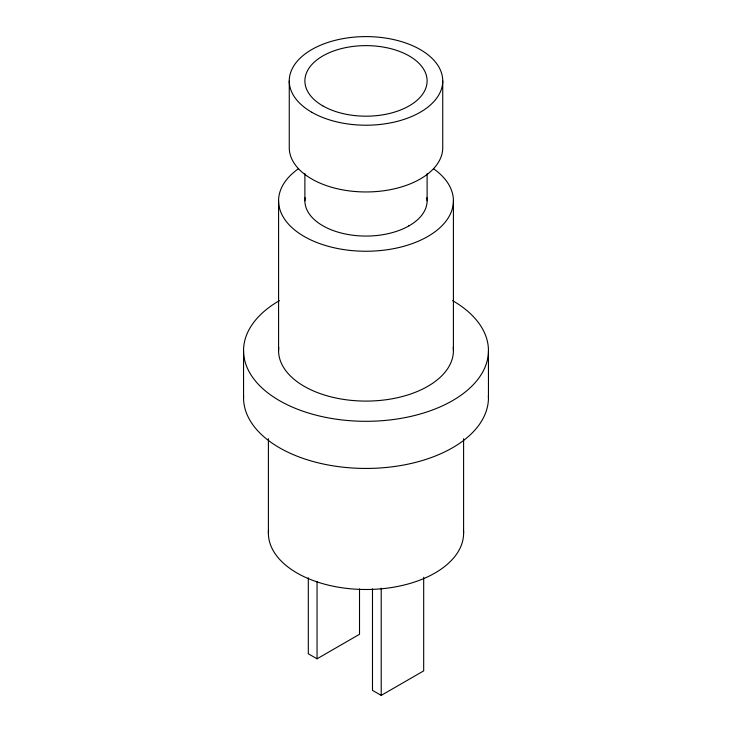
<?xml version="1.0" encoding="UTF-8"?>
<svg xmlns="http://www.w3.org/2000/svg" width="732" height="732" viewBox="0 0 732 732"><rect width="100%" height="100%" fill="white"/><g stroke="black" fill="none" stroke-linecap="round" stroke-linejoin="round"><path stroke-width="1.1" d="M308.318 577.713L308.318 653.768L317.048 658.809L359.513 634.287L359.513 588.885M372.487 588.803L372.487 690.358L381.216 695.4L423.682 670.878L423.682 577.31M408.703 225.429L409.215 225.731M488.454 350.619L488.454 397.75M463.594 438.706L463.594 533.143M453.419 200.778L453.419 350.619M442.741 80.904L442.741 147.654A76.741 44.304 0 0 1 366 191.958A76.741 44.304 0 0 1 289.259 147.654L289.259 80.904M427.113 173.649L427.113 200.778M381.216 588.135L381.216 695.4M317.048 581.62L317.048 658.809M304.887 173.649L304.887 200.778M278.581 200.778L278.581 350.619M268.406 438.706L268.406 533.143M243.546 350.619L243.546 397.75M463.447 530.005A97.594 56.346 0 0 1 366 589.498A97.594 56.346 0 0 1 268.553 530.005M488.4 395.591A122.454 70.702 0 0 1 366 468.443A122.454 70.702 0 0 1 243.6 395.591M452.586 300.623A122.454 70.702 0 0 1 452.586 400.605A122.454 70.702 0 0 1 279.414 400.605A122.454 70.702 0 0 1 279.414 300.623M453.236 347.334A87.419 50.471 0 0 1 366 401.09A87.419 50.471 0 0 1 278.764 347.334M433.564 168.753A87.419 50.471 0 0 1 425.759 237.616A87.419 50.471 0 0 1 306.241 237.616A87.419 50.471 0 0 1 298.436 168.753M426.884 197.713A61.113 35.282 0 0 1 366 236.061A61.113 35.282 0 0 1 305.116 197.713M311.731 112.234A76.741 44.304 0 0 0 440.124 92.378A76.741 44.304 0 0 0 346.135 38.11A76.741 44.304 0 0 0 311.731 112.234M322.785 105.856A61.113 35.282 0 0 0 425.027 90.036A61.113 35.282 0 0 0 350.18 46.83A61.113 35.282 0 0 0 322.785 105.856"/></g></svg>
